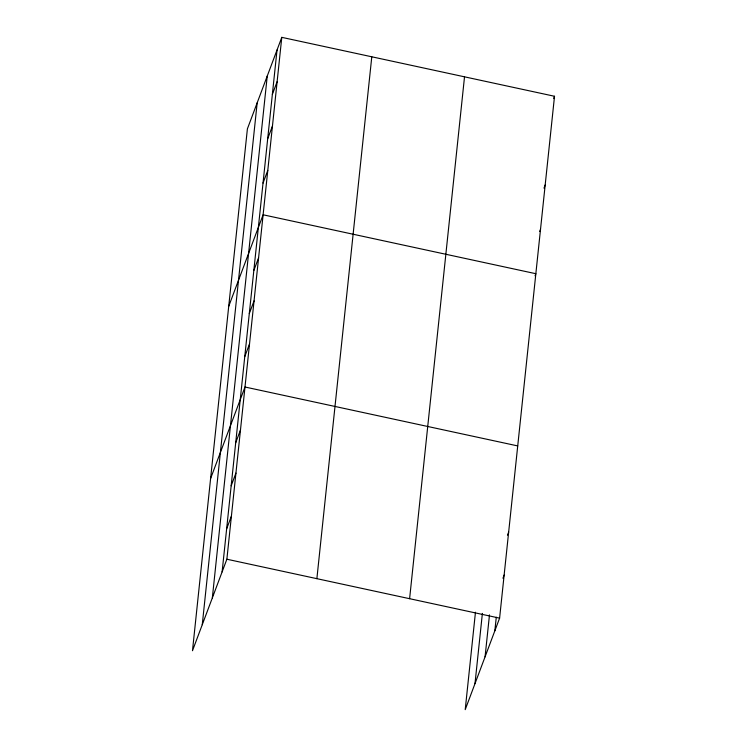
<?xml version="1.0" encoding="UTF-8"?>
<svg xmlns="http://www.w3.org/2000/svg" width="747" height="747" viewBox="0 0 747 747"><rect width="100%" height="100%" fill="white"/><g stroke="black" fill="none" stroke-linecap="round" stroke-linejoin="round"><path stroke-width="1.12" d="M202.26 624.716L257.173 102.843M212.335 597.908L267.249 76.035M222.111 571.894L277.025 50.021M281.787 37.35L247.397 128.857L192.483 650.73L226.873 559.223L281.787 37.35L554.517 96.27L499.603 618.142L465.213 709.65L475.465 612.213M316.877 578.673L371.791 56.791M409.608 598.702L464.522 76.829M474.989 683.636L482.385 613.39M485.064 656.828L489.481 614.902M494.841 630.813L496.279 617.218M272.356 94.374L277.118 81.712M267.687 138.737L272.45 126.066M263.028 183.099L267.781 170.428M228.722 306.298L263.121 214.791L535.851 273.71L535.057 275.82M253.821 270.507L258.583 257.846M249.293 313.563L254.055 300.901M244.764 356.618L249.526 343.956M210.598 478.51L244.997 387.011L517.727 445.922M235.707 442.728L240.469 430.057M231.178 485.783L235.931 473.112M226.64 528.839L231.402 516.168M553.723 98.38L554.517 96.27M543.993 188.151L545.189 184.985M539.726 231.458L540.52 229.348M507.474 535.197L508.67 532.032M502.946 578.253L504.141 575.087M226.873 559.223L499.603 618.142"/></g></svg>
